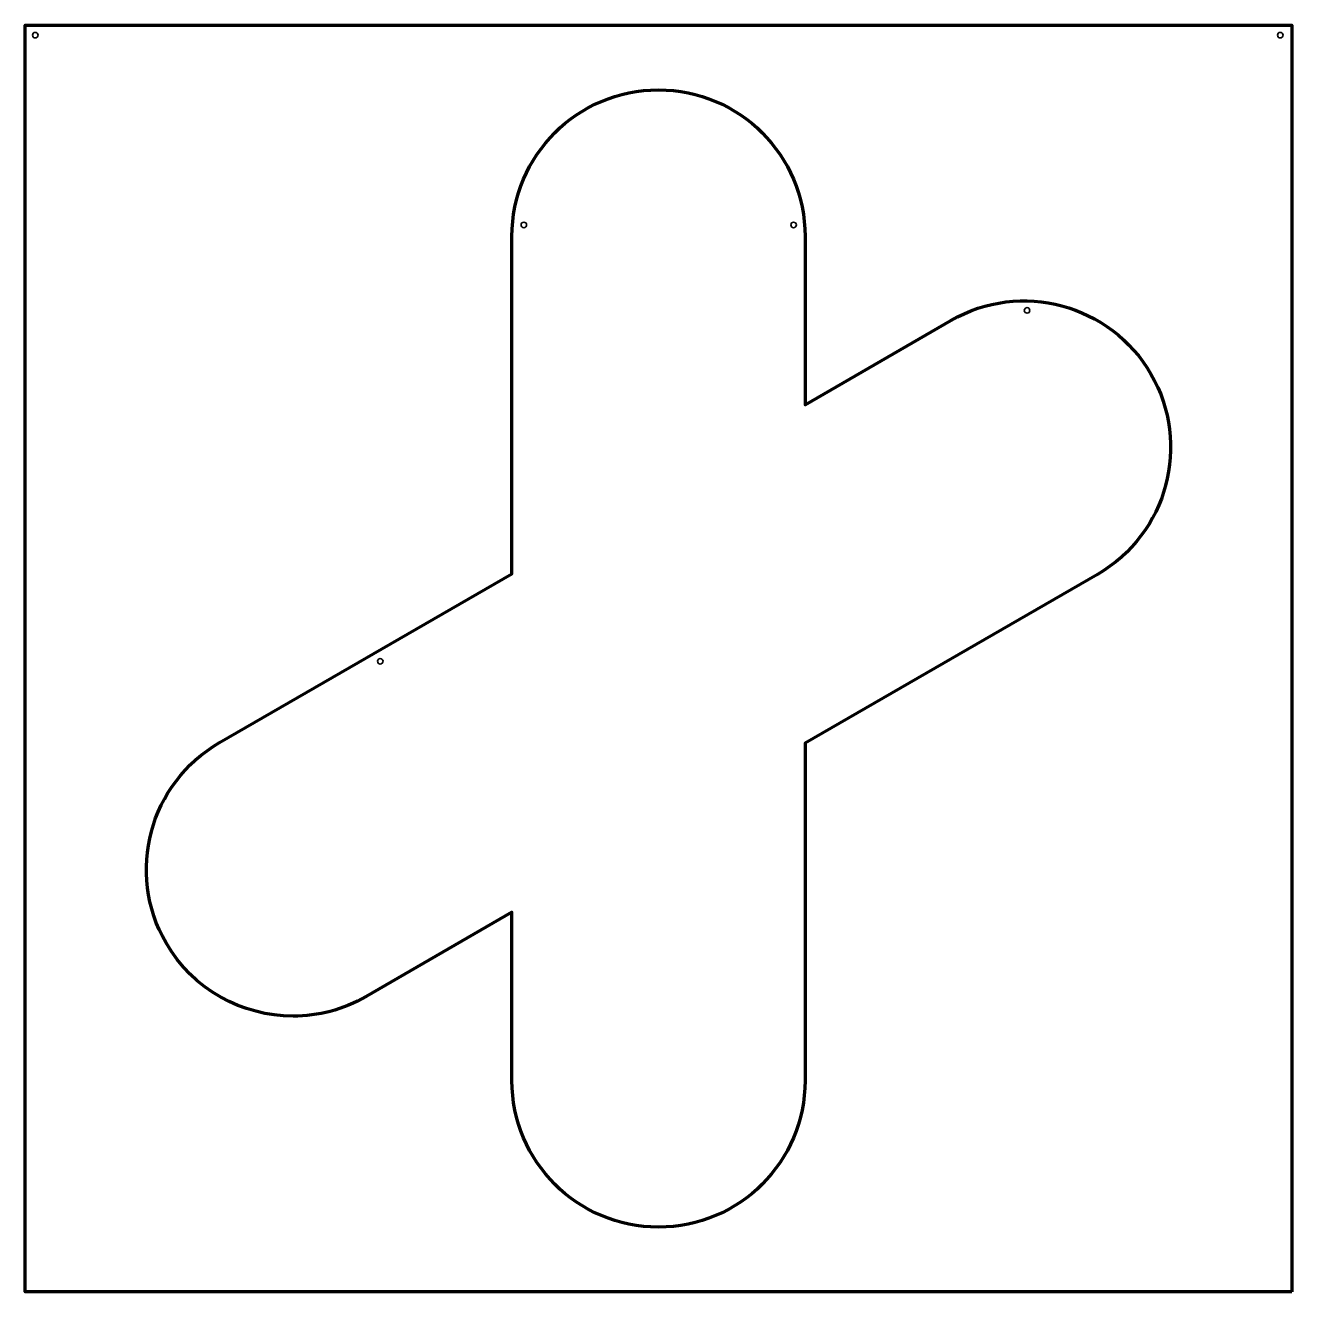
# Model space of a CAD drawing. Header units: inches. Extents: x 0 to 18, y -18 to 0.
import ezdxf

# ---------------------------------------------------------------- set-up
doc = ezdxf.new("R2010")
doc.units = ezdxf.units.IN
doc.header["$MEASUREMENT"] = 0
doc.layers.add('Layer 1', color=7, linetype='Continuous')

msp = doc.modelspace()

# ---------------------------------------------------------------- linework, layer by layer
at = {"layer": 'Layer 1', "color": 179, "lineweight": 106, "true_color": 0x231f20}
msp.add_lwpolyline([(18, -18), (0, -18), (0, 0), (18, 0), (18, -18)], dxfattribs=at)
at = {"layer": 'Layer 1', "color": 179, "lineweight": 35, "true_color": 0x231f20}
for points in [[(0.113, -0.113), (0.098, -0.128), (0.098, -0.153), (0.113, -0.168), (0.129, -0.184), (0.154, -0.184), (0.169, -0.168), (0.184, -0.153), (0.184, -0.128), (0.169, -0.113), (0.154, -0.097), (0.129, -0.097), (0.113, -0.113)], [(17.81, -0.113), (17.795, -0.128), (17.795, -0.153), (17.81, -0.168), (17.826, -0.184), (17.851, -0.184), (17.866, -0.168), (17.882, -0.153), (17.882, -0.128), (17.866, -0.113), (17.851, -0.097), (17.826, -0.097), (17.81, -0.113)], [(7.059, -2.809), (7.043, -2.825), (7.043, -2.85), (7.059, -2.865), (7.074, -2.88), (7.099, -2.88), (7.114, -2.865), (7.13, -2.85), (7.13, -2.825), (7.114, -2.809), (7.099, -2.794), (7.074, -2.794), (7.059, -2.809)], [(10.892, -2.809), (10.877, -2.825), (10.877, -2.85), (10.892, -2.865), (10.907, -2.88), (10.932, -2.88), (10.948, -2.865), (10.963, -2.85), (10.963, -2.825), (10.948, -2.809), (10.932, -2.794), (10.907, -2.794), (10.892, -2.809)], [(14.211, -4.024), (14.196, -4.04), (14.196, -4.065), (14.211, -4.08), (14.226, -4.095), (14.251, -4.095), (14.267, -4.08), (14.282, -4.065), (14.282, -4.04), (14.267, -4.024), (14.251, -4.009), (14.226, -4.009), (14.211, -4.024)], [(5.017, -9.012), (5.002, -9.027), (5.002, -9.052), (5.017, -9.067), (5.033, -9.083), (5.058, -9.083), (5.073, -9.067), (5.088, -9.052), (5.088, -9.027), (5.073, -9.012), (5.058, -8.996), (5.033, -8.996), (5.017, -9.012)]]:
    msp.add_open_spline(points, degree=3, knots=[0, 0, 0, 0, 1, 1, 1, 2, 2, 2, 3, 3, 3, 4, 4, 4, 4], dxfattribs=at)
at = {"layer": 'Layer 1', "color": 179, "lineweight": 106, "true_color": 0x231f20}
msp.add_open_spline([(16, -4.958), (15.425, -3.962), (14.151, -3.62), (13.154, -4.196), (13.154, -4.196), (11.083, -5.392), (11.083, -5.392), (11.083, -5.392), (11.083, -3), (11.083, -3), (11.083, -1.849), (10.151, -0.917), (9, -0.917), (7.849, -0.917), (6.917, -1.849), (6.917, -3), (6.917, -3), (6.917, -7.797), (6.917, -7.797), (6.917, -7.797), (2.762, -10.196), (2.762, -10.196), (1.766, -10.771), (1.424, -12.045), (2, -13.042), (2.386, -13.71), (3.086, -14.084), (3.806, -14.084), (4.159, -14.084), (4.517, -13.994), (4.846, -13.804), (4.846, -13.804), (6.917, -12.608), (6.917, -12.608), (6.917, -12.608), (6.917, -15), (6.917, -15), (6.917, -16.151), (7.849, -17.083), (9, -17.083), (10.151, -17.083), (11.083, -16.151), (11.083, -15), (11.083, -15), (11.083, -10.203), (11.083, -10.203), (11.083, -10.203), (15.238, -7.804), (15.238, -7.804), (16.234, -7.229), (16.576, -5.955), (16, -4.958)], degree=3, knots=[0, 0, 0, 0, 1, 1, 1, 2, 2, 2, 3, 3, 3, 4, 4, 4, 5, 5, 5, 6, 6, 6, 7, 7, 7, 8, 8, 8, 9, 9, 9, 10, 10, 10, 11, 11, 11, 12, 12, 12, 13, 13, 13, 14, 14, 14, 15, 15, 15, 16, 16, 16, 17, 17, 17, 17], dxfattribs=at)

doc.saveas('drawing.dxf')
